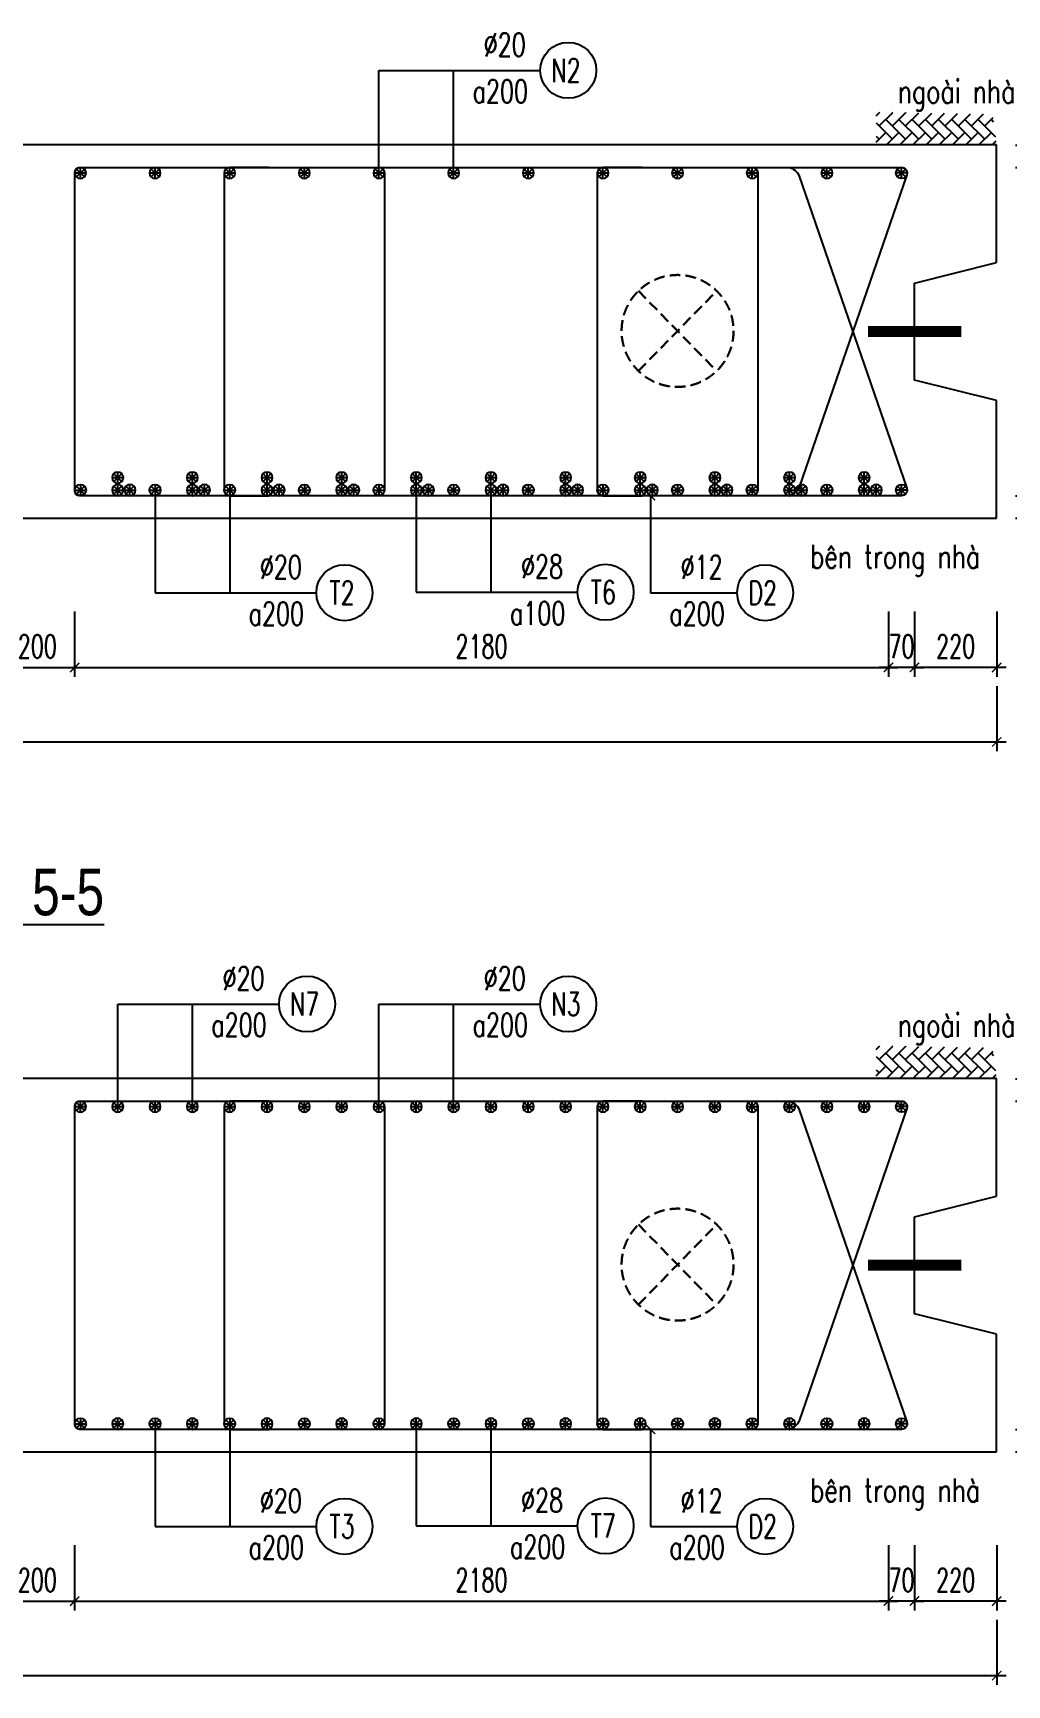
# Model space of a CAD drawing. Header units: millimetres. Extents: x -143483 to 1166745, y -1448440 to -1202244.
# Drawn here: x 91106 to 101544, y -1264091 to -1246380 of the extents above; entities that cross this region are included whole.
import ezdxf
from ezdxf.enums import TextEntityAlignment as Align

# ---------------------------------------------------------------- set-up
doc = ezdxf.new("R2010")
doc.units = ezdxf.units.MM
doc.header["$LTSCALE"] = 30
doc.header["$PDMODE"] = 3
doc.linetypes.add('DASHED', pattern=[19.05, 12.7, -6.35])
doc.layers.get('0').update_dxf_attribs({"lineweight": 9})
doc.layers.get('Defpoints').update_dxf_attribs({"lineweight": 9})
for name, color, linetype in [('ccu11-Cotthep', 9, 'Continuous'), ('ccu11-Dim', 8, 'Continuous'), ('ccu11-Hatch', 8, 'Continuous'), ('ccu11-Text', 31, 'Continuous'), ('ccu11-Thay', 7, 'Continuous'), ('ccu11-Thep', 4, 'Continuous'), ('ccu11-Thep doc', 4, 'Continuous'), ('ccu11-Thepdai', 6, 'Continuous')]:
    doc.layers.add(name, color=color, linetype=linetype)
doc.layers.add('ccu11-Khuat', color=9, linetype='DASHED', lineweight=30)
doc.layers.add('Vicom_thep doc', color=1, linetype='Continuous', lineweight=35)
doc.styles.add('ccu11-dim', font='vnsimli.shx', dxfattribs={"width": 0.65, "bigfont": 'bigfont.shx'})
doc.styles.add('ccu11-VnAvH-B', font='VHAVANB.TTF')
doc.styles.add('ccu11-vnsimli', font='vnsimli.shx', dxfattribs={"width": 0.8, "bigfont": 'vns.shx'})
doc.styles.add('ccu11-vnsimple', font='vnsimple.shx', dxfattribs={"bigfont": 'bigfont.shx'})
doc.styles.add('ccu11_simli', font='vnsimli.shx', dxfattribs={"width": 0.8})
doc.dimstyles.new('ccu11-100', dxfattribs={"dimscale": 100, "dimtxt": 2.5, "dimasz": 1, "dimexe": 1, "dimexo": 2, "dimgap": 1, "dimtad": 1, "dimdec": 0, "dimdsep": 46, "dimtxsty": 'ccu11-dim', "dimblk": 'ARCHTICK', "dimcen": -1, "dimdle": 1, "dimclrd": 256, "dimclre": 256, "dimclrt": 3, "dimadec": 0, "dimazin": 2, "dimtfac": 0.1, "dimtdec": 0, "dimtmove": 0, "dimatfit": 1, "dimldrblk": 'ARCHTICK', "dimfxl": 0, "dimtvp": 0.833333, "dimtolj": 1, "dimtzin": 12, "dimarcsym": 0})
doc.dimstyles.new('ccu11-100x4', dxfattribs={"dimscale": 100, "dimtxt": 2.5, "dimasz": 1, "dimexe": 1, "dimexo": 2, "dimgap": 1, "dimtad": 1, "dimdec": 0, "dimlfac": 0.25, "dimdsep": 46, "dimtxsty": 'ccu11-dim', "dimblk": 'ARCHTICK', "dimcen": -1, "dimdle": 1, "dimclrd": 256, "dimclre": 256, "dimclrt": 3, "dimadec": 0, "dimazin": 2, "dimtfac": 0.1, "dimtdec": 0, "dimtmove": 0, "dimatfit": 1, "dimldrblk": 'ARCHTICK', "dimfxl": 0, "dimtvp": 0.833333, "dimtolj": 1, "dimtzin": 12, "dimarcsym": 0})

# ---------------------------------------------------------------- blocks, each defined once
blk = doc.blocks.new('MCT')
at = {"ltscale": 0.005}
for p, q in [((-0.49, 0), (0.49, 0)), ((0.35, -0.35), (-0.35, 0.35)), ((-0.35, -0.35), (0.35, 0.35)), ((0, -0.49), (0, 0.49))]:
    blk.add_line(p, q, dxfattribs=at)
blk.add_circle((0, 0), 0.492, dxfattribs=at)
blk = doc.blocks.new('*U2177')
at = {"layer": 'ccu11-Thep doc', "xscale": -121.9200000001001, "yscale": 121.9200000001001, "zscale": 121.92, "rotation": 270}
blk.add_blockref('MCT', (0, 0), dxfattribs=at)
blk = doc.blocks.new('*U2178')
at = {"layer": 'ccu11-Thep doc', "color": 0, "linetype": 'ByBlock', "lineweight": -2, "transparency": 16777216}
for p in [(0, 0), (800, 0), (1600, 0), (2400, 0), (3200, 0), (4000, 0), (4800, 0), (5600, 0), (6400, 0), (7200, 0), (8000, 0)]:
    blk.add_blockref('*U2177', p, dxfattribs=at)
blk = doc.blocks.new('*U2179')
at = {"layer": 'ccu11-Thep doc', "xscale": -121.9200000001001, "yscale": 121.9200000001001, "zscale": 121.92, "rotation": 270}
blk.add_blockref('MCT', (0, 0), dxfattribs=at)
blk = doc.blocks.new('*U2180')
at = {"layer": 'ccu11-Thep doc', "color": 0, "linetype": 'ByBlock', "lineweight": -2, "transparency": 16777216}
for p in [(0, 0), (800, 0), (1600, 0), (2400, 0), (3200, 0), (4000, 0), (4800, 0), (5600, 0), (6400, 0), (7200, 0), (8000, 0)]:
    blk.add_blockref('*U2179', p, dxfattribs=at)
blk = doc.blocks.new('_ARCHTICK')
at = {"color": 0, "linetype": 'ByBlock', "const_width": 0.15}
blk.add_lwpolyline([(-0.5, -0.5), (0.5, 0.5)], dxfattribs=at)
blk = doc.blocks.new('*D2372')
at = {"layer": 'ccu11-Dim', "linetype": 'ByBlock', "lineweight": -2, "ltscale": 30, "transparency": 16777216}
for p, q in [((100554, -1252581), (100554, -1253281)), ((101434, -1252581), (101434, -1253281)), ((101534, -1253181), (100454, -1253181))]:
    blk.add_line(p, q, dxfattribs=at)
at = {"layer": 'Defpoints', "color": 0, "linetype": 'ByBlock', "ltscale": 30, "transparency": 16777216}
for p in [(100554, -1252381), (101434, -1252381), (100554, -1253181)]:
    blk.add_point(p, dxfattribs=at)
at = {"layer": 'ccu11-Dim', "linetype": 'ByBlock', "lineweight": -2, "ltscale": 30, "transparency": 16777216, "xscale": 100, "yscale": 100, "zscale": 100, "rotation": 180}
blk.add_blockref('_ARCHTICK', (100554, -1253181), dxfattribs=at)
at = {"layer": 'ccu11-Dim', "linetype": 'ByBlock', "lineweight": -2, "ltscale": 30, "transparency": 16777216, "xscale": 100, "yscale": 100, "zscale": 100}
blk.add_blockref('_ARCHTICK', (101434, -1253181), dxfattribs=at)
at = {"layer": 'ccu11-Dim', "color": 3, "linetype": 'ByBlock', "ltscale": 30, "transparency": 16777216, "insert": (100994, -1252956), "char_height": 250, "attachment_point": 5, "style": 'ccu11-dim'}
blk.add_mtext('\\A1;220', dxfattribs=at)
blk = doc.blocks.new('*D2373')
at = {"layer": 'ccu11-Dim', "linetype": 'ByBlock', "lineweight": -2, "ltscale": 30, "transparency": 16777216}
for p, q in [((79034, -1253381), (79034, -1254081)), ((101434, -1253381), (101434, -1254081)), ((78934, -1253981), (101534, -1253981))]:
    blk.add_line(p, q, dxfattribs=at)
at = {"layer": 'Defpoints', "color": 0, "linetype": 'ByBlock', "ltscale": 30, "transparency": 16777216}
for p in [(79034, -1253181), (101434, -1253181), (101434, -1253981)]:
    blk.add_point(p, dxfattribs=at)
at = {"layer": 'ccu11-Dim', "linetype": 'ByBlock', "lineweight": -2, "ltscale": 30, "transparency": 16777216, "xscale": 100, "yscale": 100, "zscale": 100, "rotation": 180}
blk.add_blockref('_ARCHTICK', (79034, -1253981), dxfattribs=at)
at = {"layer": 'ccu11-Dim', "linetype": 'ByBlock', "lineweight": -2, "ltscale": 30, "transparency": 16777216, "xscale": 100, "yscale": 100, "zscale": 100}
blk.add_blockref('_ARCHTICK', (101434, -1253981), dxfattribs=at)
at = {"layer": 'ccu11-Dim', "color": 3, "linetype": 'ByBlock', "ltscale": 30, "transparency": 16777216, "insert": (90234, -1253756), "char_height": 250, "attachment_point": 5, "style": 'ccu11-dim'}
blk.add_mtext('\\A1;5600', dxfattribs=at)
blk = doc.blocks.new('*D2374')
at = {"layer": 'ccu11-Dim', "linetype": 'ByBlock', "lineweight": -2, "ltscale": 30, "transparency": 16777216}
for p, q in [((100274, -1252581), (100274, -1253281)), ((100554, -1252581), (100554, -1253281)), ((100274, -1253181), (100174, -1253181)), ((100554, -1253181), (100274, -1253181)), ((100554, -1253181), (100654, -1253181))]:
    blk.add_line(p, q, dxfattribs=at)
at = {"layer": 'Defpoints', "color": 0, "linetype": 'ByBlock', "ltscale": 30, "transparency": 16777216}
for p in [(100274, -1252381), (100554, -1252381), (100274, -1253181)]:
    blk.add_point(p, dxfattribs=at)
at = {"layer": 'ccu11-Dim', "linetype": 'ByBlock', "lineweight": -2, "ltscale": 30, "transparency": 16777216, "xscale": 100, "yscale": 100, "zscale": 100}
blk.add_blockref('_ARCHTICK', (100274, -1253181), dxfattribs=at)
at = {"layer": 'ccu11-Dim', "linetype": 'ByBlock', "lineweight": -2, "ltscale": 30, "transparency": 16777216, "xscale": 100, "yscale": 100, "zscale": 100, "rotation": 180}
blk.add_blockref('_ARCHTICK', (100554, -1253181), dxfattribs=at)
at = {"layer": 'ccu11-Dim', "color": 3, "linetype": 'ByBlock', "ltscale": 30, "transparency": 16777216, "insert": (100414, -1252956), "char_height": 250, "attachment_point": 5, "style": 'ccu11-dim'}
blk.add_mtext('\\A1;70', dxfattribs=at)
blk = doc.blocks.new('*D2375')
at = {"layer": 'ccu11-Dim', "linetype": 'ByBlock', "lineweight": -2, "ltscale": 30, "transparency": 16777216}
for p, q in [((90752, -1252581), (90752, -1253281)), ((91552, -1252581), (91552, -1253281)), ((90652, -1253181), (91652, -1253181))]:
    blk.add_line(p, q, dxfattribs=at)
at = {"layer": 'Defpoints', "color": 0, "linetype": 'ByBlock', "ltscale": 30, "transparency": 16777216}
for p in [(90752, -1252381), (91552, -1252381), (91552, -1253181)]:
    blk.add_point(p, dxfattribs=at)
at = {"layer": 'ccu11-Dim', "linetype": 'ByBlock', "lineweight": -2, "ltscale": 30, "transparency": 16777216, "xscale": 100, "yscale": 100, "zscale": 100, "rotation": 180}
blk.add_blockref('_ARCHTICK', (90752, -1253181), dxfattribs=at)
at = {"layer": 'ccu11-Dim', "linetype": 'ByBlock', "lineweight": -2, "ltscale": 30, "transparency": 16777216, "xscale": 100, "yscale": 100, "zscale": 100}
blk.add_blockref('_ARCHTICK', (91552, -1253181), dxfattribs=at)
at = {"layer": 'ccu11-Dim', "color": 3, "linetype": 'ByBlock', "ltscale": 30, "transparency": 16777216, "insert": (91152, -1252956), "char_height": 250, "attachment_point": 5, "style": 'ccu11-dim'}
blk.add_mtext('\\A1;200', dxfattribs=at)
blk = doc.blocks.new('*D2376')
at = {"layer": 'ccu11-Dim', "linetype": 'ByBlock', "lineweight": -2, "ltscale": 30, "transparency": 16777216}
for p, q in [((91552, -1252581), (91552, -1253281)), ((100274, -1252581), (100274, -1253281)), ((91452, -1253181), (100374, -1253181))]:
    blk.add_line(p, q, dxfattribs=at)
at = {"layer": 'Defpoints', "color": 0, "linetype": 'ByBlock', "ltscale": 30, "transparency": 16777216}
for p in [(91552, -1252381), (100274, -1252381), (100274, -1253181)]:
    blk.add_point(p, dxfattribs=at)
at = {"layer": 'ccu11-Dim', "linetype": 'ByBlock', "lineweight": -2, "ltscale": 30, "transparency": 16777216, "xscale": 100, "yscale": 100, "zscale": 100, "rotation": 180}
blk.add_blockref('_ARCHTICK', (91552, -1253181), dxfattribs=at)
at = {"layer": 'ccu11-Dim', "linetype": 'ByBlock', "lineweight": -2, "ltscale": 30, "transparency": 16777216, "xscale": 100, "yscale": 100, "zscale": 100}
blk.add_blockref('_ARCHTICK', (100274, -1253181), dxfattribs=at)
at = {"layer": 'ccu11-Dim', "color": 3, "linetype": 'ByBlock', "ltscale": 30, "transparency": 16777216, "insert": (95913, -1252956), "char_height": 250, "attachment_point": 5, "style": 'ccu11-dim'}
blk.add_mtext('\\A1;2180', dxfattribs=at)
blk = doc.blocks.new('SHD')
at = {"layer": 'ccu11-Cotthep'}
blk.add_circle((300, 0), 300, dxfattribs=at)
at = {"layer": 'ccu11-Cotthep', "color": 31, "style": 'ccu11_simli', "width": 0.8}
blk.add_attdef('DK', text='', height=250, dxfattribs=at).set_placement((-101, 65), align=Align.BOTTOM_RIGHT)
blk.add_attdef('KH', text='', height=250, dxfattribs=at).set_placement((300, 0), align=Align.MIDDLE)
blk.add_attdef('KC', text='', height=250, dxfattribs=at).set_placement((-101, -142), align=Align.TOP_RIGHT)
blk = doc.blocks.new('*D2377')
at = {"layer": 'ccu11-Dim', "linetype": 'ByBlock', "lineweight": -2, "ltscale": 30, "transparency": 16777216}
for p, q in [((102662, -1247581), (102662, -1246841)), ((101634, -1247581), (102762, -1247581)), ((102662, -1247821), (102662, -1247581)), ((101634, -1247821), (102762, -1247821)), ((102662, -1247821), (102662, -1247921))]:
    blk.add_line(p, q, dxfattribs=at)
at = {"layer": 'Defpoints', "color": 0, "linetype": 'ByBlock', "ltscale": 30, "transparency": 16777216}
for p in [(101434, -1247581), (101434, -1247821), (102662, -1247821)]:
    blk.add_point(p, dxfattribs=at)
at = {"layer": 'ccu11-Dim', "linetype": 'ByBlock', "lineweight": -2, "ltscale": 30, "transparency": 16777216, "xscale": 100, "yscale": 100, "zscale": 100}
for p, rotation in [((102662, -1247581), 270), ((102662, -1247821), 90)]:
    blk.add_blockref('_ARCHTICK', p, dxfattribs=dict(at, rotation=rotation))
at = {"layer": 'ccu11-Dim', "color": 3, "linetype": 'ByBlock', "ltscale": 30, "transparency": 16777216, "insert": (102437, -1247073), "char_height": 250, "attachment_point": 5, "rotation": 90, "style": 'ccu11-dim'}
blk.add_mtext('\\A1;60', dxfattribs=at)
blk = doc.blocks.new('*D2378')
at = {"layer": 'ccu11-Dim', "linetype": 'ByBlock', "lineweight": -2, "ltscale": 30, "transparency": 16777216}
for p, q in [((101634, -1247821), (102762, -1247821)), ((102662, -1247721), (102662, -1251441)), ((101634, -1251341), (102762, -1251341))]:
    blk.add_line(p, q, dxfattribs=at)
at = {"layer": 'Defpoints', "color": 0, "linetype": 'ByBlock', "ltscale": 30, "transparency": 16777216}
for p in [(101434, -1247821), (101434, -1251341), (102662, -1251341)]:
    blk.add_point(p, dxfattribs=at)
at = {"layer": 'ccu11-Dim', "linetype": 'ByBlock', "lineweight": -2, "ltscale": 30, "transparency": 16777216, "xscale": 100, "yscale": 100, "zscale": 100}
for p, rotation in [((102662, -1247821), 90), ((102662, -1251341), 270)]:
    blk.add_blockref('_ARCHTICK', p, dxfattribs=dict(at, rotation=rotation))
at = {"layer": 'ccu11-Dim', "color": 3, "linetype": 'ByBlock', "ltscale": 30, "transparency": 16777216, "insert": (102437, -1249581), "char_height": 250, "attachment_point": 5, "rotation": 90, "style": 'ccu11-dim'}
blk.add_mtext('\\A1;880', dxfattribs=at)
blk = doc.blocks.new('*D2379')
at = {"layer": 'ccu11-Dim', "linetype": 'ByBlock', "lineweight": -2, "ltscale": 30, "transparency": 16777216}
for p, q in [((102662, -1251341), (102662, -1251241)), ((101634, -1251341), (102762, -1251341)), ((102662, -1251341), (102662, -1251581)), ((101634, -1251581), (102762, -1251581)), ((102662, -1251581), (102662, -1252320))]:
    blk.add_line(p, q, dxfattribs=at)
at = {"layer": 'Defpoints', "color": 0, "linetype": 'ByBlock', "ltscale": 30, "transparency": 16777216}
for p in [(101434, -1251341), (102662, -1251341), (101434, -1251581)]:
    blk.add_point(p, dxfattribs=at)
at = {"layer": 'ccu11-Dim', "linetype": 'ByBlock', "lineweight": -2, "ltscale": 30, "transparency": 16777216, "xscale": 100, "yscale": 100, "zscale": 100}
for p, rotation in [((102662, -1251341), 270), ((102662, -1251581), 90)]:
    blk.add_blockref('_ARCHTICK', p, dxfattribs=dict(at, rotation=rotation))
at = {"layer": 'ccu11-Dim', "color": 3, "linetype": 'ByBlock', "ltscale": 30, "transparency": 16777216, "insert": (102437, -1252089), "char_height": 250, "attachment_point": 5, "rotation": 90, "style": 'ccu11-dim'}
blk.add_mtext('\\A1;60', dxfattribs=at)
blk = doc.blocks.new('ccu11_block_thep')
at = {"layer": 'ccu11-Thep', "color": 3}
for p, q in [((-0.4, 0), (0.4, 0)), ((-0.28, 0.28), (0.28, -0.28)), ((0.28, 0.28), (-0.28, -0.28)), ((0, 0.4), (0, -0.4))]:
    blk.add_line(p, q, dxfattribs=at)
at = {"layer": 'ccu11-Thep', "color": 1, "const_width": 0.0667}
blk.add_lwpolyline([(-0.4, 0, 1), (0.4, 0, 1), (-0.4, 0, 1)], format="xyb", dxfattribs=at)
at = {"layer": 'ccu11-Thep', "color": 1}
blk.add_circle((0, 0), 0.4, dxfattribs=at)
blk = doc.blocks.new('*U2183')
at = {"layer": 'Vicom_thep doc', "xscale": -150, "yscale": 150, "zscale": 150, "rotation": 180}
blk.add_blockref('ccu11_block_thep', (0, 0), dxfattribs=at)
blk = doc.blocks.new('*U2184')
at = {"layer": 'ccu11-Thep doc', "color": 0, "linetype": 'ByBlock', "lineweight": -2, "transparency": 16777216}
for p in [(0, 0), (800, 0), (1600, 0), (2400, 0), (3200, 0), (4000, 0), (4800, 0), (5600, 0), (6400, 0), (7200, 0), (8000, 0)]:
    blk.add_blockref('*U2183', p, dxfattribs=at)
blk = doc.blocks.new('*U2163')
at = {"layer": 'Vicom_thep doc', "xscale": -150, "yscale": 150, "zscale": 150, "rotation": 180}
blk.add_blockref('ccu11_block_thep', (0, 0), dxfattribs=at)
blk = doc.blocks.new('*U2164')
at = {"layer": 'ccu11-Thep doc', "color": 0, "linetype": 'ByBlock', "lineweight": -2, "transparency": 16777216}
for p in [(0, 0), (800, 0), (1600, 0), (2400, 0), (3200, 0), (4000, 0), (4800, 0), (5600, 0), (6400, 0), (7200, 0), (8000, 0)]:
    blk.add_blockref('*U2163', p, dxfattribs=at)
blk = doc.blocks.new('*U2165')
at = {"layer": 'ccu11-Thep doc', "xscale": -121.9200000001001, "yscale": 121.9200000001001, "zscale": 121.92, "rotation": 270}
blk.add_blockref('MCT', (0, 0), dxfattribs=at)
blk = doc.blocks.new('*U2166')
at = {"layer": 'ccu11-Thep doc', "color": 0, "linetype": 'ByBlock', "lineweight": -2, "transparency": 16777216}
for p in [(0, 0), (800, 0), (1600, 0), (2400, 0), (3200, 0), (4000, 0), (4800, 0), (5600, 0), (6400, 0), (7200, 0), (8000, 0)]:
    blk.add_blockref('*U2165', p, dxfattribs=at)
blk = doc.blocks.new('*U2167')
at = {"layer": 'ccu11-Thep doc', "xscale": -121.9200000001001, "yscale": 121.9200000001001, "zscale": 121.92, "rotation": 270}
blk.add_blockref('MCT', (0, 0), dxfattribs=at)
blk = doc.blocks.new('*U2168')
at = {"layer": 'ccu11-Thep doc', "color": 0, "linetype": 'ByBlock', "lineweight": -2, "transparency": 16777216}
for p in [(0, 0), (800, 0), (1600, 0), (2400, 0), (3200, 0), (4000, 0), (4800, 0), (5600, 0), (6400, 0), (7200, 0), (8000, 0)]:
    blk.add_blockref('*U2167', p, dxfattribs=at)
blk = doc.blocks.new('*D2350')
at = {"layer": 'ccu11-Dim', "linetype": 'ByBlock', "lineweight": -2, "ltscale": 30, "transparency": 16777216}
for p, q in [((100554, -1262591), (100554, -1263291)), ((101434, -1262591), (101434, -1263291)), ((101534, -1263191), (100454, -1263191))]:
    blk.add_line(p, q, dxfattribs=at)
at = {"layer": 'Defpoints', "color": 0, "linetype": 'ByBlock', "ltscale": 30, "transparency": 16777216}
for p in [(100554, -1262391), (101434, -1262391), (100554, -1263191)]:
    blk.add_point(p, dxfattribs=at)
at = {"layer": 'ccu11-Dim', "linetype": 'ByBlock', "lineweight": -2, "ltscale": 30, "transparency": 16777216, "xscale": 100, "yscale": 100, "zscale": 100, "rotation": 180}
blk.add_blockref('_ARCHTICK', (100554, -1263191), dxfattribs=at)
at = {"layer": 'ccu11-Dim', "linetype": 'ByBlock', "lineweight": -2, "ltscale": 30, "transparency": 16777216, "xscale": 100, "yscale": 100, "zscale": 100}
blk.add_blockref('_ARCHTICK', (101434, -1263191), dxfattribs=at)
at = {"layer": 'ccu11-Dim', "color": 3, "linetype": 'ByBlock', "ltscale": 30, "transparency": 16777216, "insert": (100994, -1262966), "char_height": 250, "attachment_point": 5, "style": 'ccu11-dim'}
blk.add_mtext('\\A1;220', dxfattribs=at)
blk = doc.blocks.new('*D2351')
at = {"layer": 'ccu11-Dim', "linetype": 'ByBlock', "lineweight": -2, "ltscale": 30, "transparency": 16777216}
for p, q in [((79034, -1263391), (79034, -1264091)), ((101434, -1263391), (101434, -1264091)), ((78934, -1263991), (101534, -1263991))]:
    blk.add_line(p, q, dxfattribs=at)
at = {"layer": 'Defpoints', "color": 0, "linetype": 'ByBlock', "ltscale": 30, "transparency": 16777216}
for p in [(79034, -1263191), (101434, -1263191), (101434, -1263991)]:
    blk.add_point(p, dxfattribs=at)
at = {"layer": 'ccu11-Dim', "linetype": 'ByBlock', "lineweight": -2, "ltscale": 30, "transparency": 16777216, "xscale": 100, "yscale": 100, "zscale": 100, "rotation": 180}
blk.add_blockref('_ARCHTICK', (79034, -1263991), dxfattribs=at)
at = {"layer": 'ccu11-Dim', "linetype": 'ByBlock', "lineweight": -2, "ltscale": 30, "transparency": 16777216, "xscale": 100, "yscale": 100, "zscale": 100}
blk.add_blockref('_ARCHTICK', (101434, -1263991), dxfattribs=at)
at = {"layer": 'ccu11-Dim', "color": 3, "linetype": 'ByBlock', "ltscale": 30, "transparency": 16777216, "insert": (90234, -1263766), "char_height": 250, "attachment_point": 5, "style": 'ccu11-dim'}
blk.add_mtext('\\A1;5600', dxfattribs=at)
blk = doc.blocks.new('*D2352')
at = {"layer": 'ccu11-Dim', "linetype": 'ByBlock', "lineweight": -2, "ltscale": 30, "transparency": 16777216}
for p, q in [((100274, -1262591), (100274, -1263291)), ((100554, -1262591), (100554, -1263291)), ((100274, -1263191), (100174, -1263191)), ((100554, -1263191), (100274, -1263191)), ((100554, -1263191), (100654, -1263191))]:
    blk.add_line(p, q, dxfattribs=at)
at = {"layer": 'Defpoints', "color": 0, "linetype": 'ByBlock', "ltscale": 30, "transparency": 16777216}
for p in [(100274, -1262391), (100554, -1262391), (100274, -1263191)]:
    blk.add_point(p, dxfattribs=at)
at = {"layer": 'ccu11-Dim', "linetype": 'ByBlock', "lineweight": -2, "ltscale": 30, "transparency": 16777216, "xscale": 100, "yscale": 100, "zscale": 100}
blk.add_blockref('_ARCHTICK', (100274, -1263191), dxfattribs=at)
at = {"layer": 'ccu11-Dim', "linetype": 'ByBlock', "lineweight": -2, "ltscale": 30, "transparency": 16777216, "xscale": 100, "yscale": 100, "zscale": 100, "rotation": 180}
blk.add_blockref('_ARCHTICK', (100554, -1263191), dxfattribs=at)
at = {"layer": 'ccu11-Dim', "color": 3, "linetype": 'ByBlock', "ltscale": 30, "transparency": 16777216, "insert": (100414, -1262966), "char_height": 250, "attachment_point": 5, "style": 'ccu11-dim'}
blk.add_mtext('\\A1;70', dxfattribs=at)
blk = doc.blocks.new('*D2353')
at = {"layer": 'ccu11-Dim', "linetype": 'ByBlock', "lineweight": -2, "ltscale": 30, "transparency": 16777216}
for p, q in [((90752, -1262591), (90752, -1263291)), ((91552, -1262591), (91552, -1263291)), ((90652, -1263191), (91652, -1263191))]:
    blk.add_line(p, q, dxfattribs=at)
at = {"layer": 'Defpoints', "color": 0, "linetype": 'ByBlock', "ltscale": 30, "transparency": 16777216}
for p in [(90752, -1262391), (91552, -1262391), (91552, -1263191)]:
    blk.add_point(p, dxfattribs=at)
at = {"layer": 'ccu11-Dim', "linetype": 'ByBlock', "lineweight": -2, "ltscale": 30, "transparency": 16777216, "xscale": 100, "yscale": 100, "zscale": 100, "rotation": 180}
blk.add_blockref('_ARCHTICK', (90752, -1263191), dxfattribs=at)
at = {"layer": 'ccu11-Dim', "linetype": 'ByBlock', "lineweight": -2, "ltscale": 30, "transparency": 16777216, "xscale": 100, "yscale": 100, "zscale": 100}
blk.add_blockref('_ARCHTICK', (91552, -1263191), dxfattribs=at)
at = {"layer": 'ccu11-Dim', "color": 3, "linetype": 'ByBlock', "ltscale": 30, "transparency": 16777216, "insert": (91152, -1262966), "char_height": 250, "attachment_point": 5, "style": 'ccu11-dim'}
blk.add_mtext('\\A1;200', dxfattribs=at)
blk = doc.blocks.new('*D2354')
at = {"layer": 'ccu11-Dim', "linetype": 'ByBlock', "lineweight": -2, "ltscale": 30, "transparency": 16777216}
for p, q in [((91552, -1262591), (91552, -1263291)), ((100274, -1262591), (100274, -1263291)), ((91452, -1263191), (100374, -1263191))]:
    blk.add_line(p, q, dxfattribs=at)
at = {"layer": 'Defpoints', "color": 0, "linetype": 'ByBlock', "ltscale": 30, "transparency": 16777216}
for p in [(91552, -1262391), (100274, -1262391), (100274, -1263191)]:
    blk.add_point(p, dxfattribs=at)
at = {"layer": 'ccu11-Dim', "linetype": 'ByBlock', "lineweight": -2, "ltscale": 30, "transparency": 16777216, "xscale": 100, "yscale": 100, "zscale": 100, "rotation": 180}
blk.add_blockref('_ARCHTICK', (91552, -1263191), dxfattribs=at)
at = {"layer": 'ccu11-Dim', "linetype": 'ByBlock', "lineweight": -2, "ltscale": 30, "transparency": 16777216, "xscale": 100, "yscale": 100, "zscale": 100}
blk.add_blockref('_ARCHTICK', (100274, -1263191), dxfattribs=at)
at = {"layer": 'ccu11-Dim', "color": 3, "linetype": 'ByBlock', "ltscale": 30, "transparency": 16777216, "insert": (95913, -1262966), "char_height": 250, "attachment_point": 5, "style": 'ccu11-dim'}
blk.add_mtext('\\A1;2180', dxfattribs=at)
blk = doc.blocks.new('*D2355')
at = {"layer": 'ccu11-Dim', "linetype": 'ByBlock', "lineweight": -2, "ltscale": 30, "transparency": 16777216}
for p, q in [((102662, -1257591), (102662, -1256851)), ((101634, -1257591), (102762, -1257591)), ((102662, -1257831), (102662, -1257591)), ((101634, -1257831), (102762, -1257831)), ((102662, -1257831), (102662, -1257931))]:
    blk.add_line(p, q, dxfattribs=at)
at = {"layer": 'Defpoints', "color": 0, "linetype": 'ByBlock', "ltscale": 30, "transparency": 16777216}
for p in [(101434, -1257591), (101434, -1257831), (102662, -1257831)]:
    blk.add_point(p, dxfattribs=at)
at = {"layer": 'ccu11-Dim', "linetype": 'ByBlock', "lineweight": -2, "ltscale": 30, "transparency": 16777216, "xscale": 100, "yscale": 100, "zscale": 100}
for p, rotation in [((102662, -1257591), 270), ((102662, -1257831), 90)]:
    blk.add_blockref('_ARCHTICK', p, dxfattribs=dict(at, rotation=rotation))
at = {"layer": 'ccu11-Dim', "color": 3, "linetype": 'ByBlock', "ltscale": 30, "transparency": 16777216, "insert": (102437, -1257083), "char_height": 250, "attachment_point": 5, "rotation": 90, "style": 'ccu11-dim'}
blk.add_mtext('\\A1;60', dxfattribs=at)
blk = doc.blocks.new('*D2356')
at = {"layer": 'ccu11-Dim', "linetype": 'ByBlock', "lineweight": -2, "ltscale": 30, "transparency": 16777216}
for p, q in [((102662, -1257731), (102662, -1261451)), ((101634, -1257831), (102762, -1257831)), ((101634, -1261351), (102762, -1261351))]:
    blk.add_line(p, q, dxfattribs=at)
at = {"layer": 'Defpoints', "color": 0, "linetype": 'ByBlock', "ltscale": 30, "transparency": 16777216}
for p in [(101434, -1257831), (101434, -1261351), (102662, -1261351)]:
    blk.add_point(p, dxfattribs=at)
at = {"layer": 'ccu11-Dim', "linetype": 'ByBlock', "lineweight": -2, "ltscale": 30, "transparency": 16777216, "xscale": 100, "yscale": 100, "zscale": 100}
for p, rotation in [((102662, -1257831), 90), ((102662, -1261351), 270)]:
    blk.add_blockref('_ARCHTICK', p, dxfattribs=dict(at, rotation=rotation))
at = {"layer": 'ccu11-Dim', "color": 3, "linetype": 'ByBlock', "ltscale": 30, "transparency": 16777216, "insert": (102437, -1259591), "char_height": 250, "attachment_point": 5, "rotation": 90, "style": 'ccu11-dim'}
blk.add_mtext('\\A1;880', dxfattribs=at)
blk = doc.blocks.new('*D2357')
at = {"layer": 'ccu11-Dim', "linetype": 'ByBlock', "lineweight": -2, "ltscale": 30, "transparency": 16777216}
for p, q in [((101634, -1261351), (102762, -1261351)), ((102662, -1261351), (102662, -1261251)), ((102662, -1261351), (102662, -1261591)), ((101634, -1261591), (102762, -1261591)), ((102662, -1261591), (102662, -1262330))]:
    blk.add_line(p, q, dxfattribs=at)
at = {"layer": 'Defpoints', "color": 0, "linetype": 'ByBlock', "ltscale": 30, "transparency": 16777216}
for p in [(101434, -1261351), (102662, -1261351), (101434, -1261591)]:
    blk.add_point(p, dxfattribs=at)
at = {"layer": 'ccu11-Dim', "linetype": 'ByBlock', "lineweight": -2, "ltscale": 30, "transparency": 16777216, "xscale": 100, "yscale": 100, "zscale": 100}
for p, rotation in [((102662, -1261351), 270), ((102662, -1261591), 90)]:
    blk.add_blockref('_ARCHTICK', p, dxfattribs=dict(at, rotation=rotation))
at = {"layer": 'ccu11-Dim', "color": 3, "linetype": 'ByBlock', "ltscale": 30, "transparency": 16777216, "insert": (102437, -1262098), "char_height": 250, "attachment_point": 5, "rotation": 90, "style": 'ccu11-dim'}
blk.add_mtext('\\A1;60', dxfattribs=at)
blk = doc.blocks.new('*U2171')
at = {"layer": 'Vicom_thep doc', "xscale": -150, "yscale": 150, "zscale": 150, "rotation": 180}
blk.add_blockref('ccu11_block_thep', (0, 0), dxfattribs=at)
blk = doc.blocks.new('*U2172')
at = {"layer": 'ccu11-Thep doc', "color": 0, "linetype": 'ByBlock', "lineweight": -2, "transparency": 16777216}
for p in [(0, 0), (800, 0), (1600, 0), (2400, 0), (3200, 0), (4000, 0), (4800, 0), (5600, 0), (6400, 0), (7200, 0), (8000, 0)]:
    blk.add_blockref('*U2171', p, dxfattribs=at)
blk = doc.blocks.new('*U2187')
at = {"layer": 'Vicom_thep doc', "xscale": -150, "yscale": 150, "zscale": 150, "rotation": 180}
blk.add_blockref('ccu11_block_thep', (0, 0), dxfattribs=at)
blk = doc.blocks.new('*U2188')
at = {"layer": 'ccu11-Thep doc', "color": 0, "linetype": 'ByBlock', "lineweight": -2, "transparency": 16777216}
for p in [(0, 0), (800, 0), (1600, 0), (2400, 0), (3200, 0), (4000, 0), (4800, 0), (5600, 0), (6400, 0), (7200, 0), (8000, 0)]:
    blk.add_blockref('*U2187', p, dxfattribs=at)
blk = doc.blocks.new('*U2207')
at = {"layer": 'Vicom_thep doc', "xscale": -150, "yscale": 150, "zscale": 150, "rotation": 180}
blk.add_blockref('ccu11_block_thep', (0, 0), dxfattribs=at)
blk = doc.blocks.new('*U2208')
at = {"layer": 'ccu11-Thep doc', "color": 0, "linetype": 'ByBlock', "lineweight": -2, "transparency": 16777216}
for p in [(0, 0), (800, 0), (1600, 0), (2400, 0), (3200, 0), (4000, 0), (4800, 0), (5600, 0), (6400, 0), (7200, 0), (8000, 0)]:
    blk.add_blockref('*U2207', p, dxfattribs=at)

msp = doc.modelspace()

# ---------------------------------------------------------------- hatches: boundary and pattern name
at = {"layer": 'ccu11-Hatch', "ltscale": 10}
h = msp.add_hatch(dxfattribs=at)
h.set_pattern_fill('AR-HBONE', color=256, scale=25, angle=270, style=0)
h.set_pattern_definition([(45, (-3161709.07, 528875.63), (141.4213562, 4e-14), [300, -100]), (315, (-3161638.36, 528946.34), (141.4213562, 4e-14), [300, -100])])
h.paths.add_polyline_path([(100141.43, -1247227.84), (100141.43, -1247580.56), (101433.78, -1247580.56), (101390.93, -1247249.26)])
h = msp.add_hatch(dxfattribs=at)
h.set_pattern_fill('AR-HBONE', color=256, scale=25, angle=270, style=0)
h.set_pattern_definition([(45, (-3161709.07, 518865.7), (141.4213562, 4e-14), [300, -100]), (315, (-3161638.36, 518936.41), (141.4213562, 4e-14), [300, -100])])
h.paths.add_polyline_path([(100141.43, -1257237.77), (100141.43, -1257590.5), (101433.78, -1257590.5), (101390.93, -1257259.2)])

# ---------------------------------------------------------------- linework, layer by layer
at = {"layer": 'ccu11-Khuat', "ltscale": 0.3}
for p, q in [((97594.67, -1249144.85), (98432.9, -1250003.55)), ((97594.67, -1250003.55), (98432.9, -1249144.85)), ((97594.67, -1259154.79), (98432.9, -1260013.49)), ((97594.67, -1260013.49), (98432.9, -1259154.79))]:
    msp.add_line(p, q, dxfattribs=at)
for centre in [(98013.78, -1249574.2), (98013.78, -1259584.14)]:
    msp.add_circle(centre, 600, dxfattribs=at)
at = {"layer": 'ccu11-Thay'}
for p, q in [((101433.78, -1247580.56), (79033.78, -1247580.56)), ((101433.78, -1248840.56), (101433.78, -1247580.56)), ((100554.02, -1249060.56), (101433.78, -1248840.56)), ((100554.02, -1250100.56), (100554.02, -1249060.56)), ((101433.78, -1250320.56), (100554.02, -1250100.56)), ((101433.78, -1251580.56), (101433.78, -1250320.56)), ((79033.78, -1251580.56), (101433.78, -1251580.56)), ((101433.78, -1257590.5), (79033.78, -1257590.5)), ((101433.78, -1258850.5), (101433.78, -1257590.5)), ((100554.02, -1259070.5), (101433.78, -1258850.5)), ((100554.02, -1260110.5), (100554.02, -1259070.5)), ((101433.78, -1260330.5), (100554.02, -1260110.5)), ((101433.78, -1261590.5), (101433.78, -1260330.5)), ((79033.78, -1261590.5), (101433.78, -1261590.5))]:
    msp.add_line(p, q, dxfattribs=at)
at = {"layer": 'ccu11-Thep', "const_width": 120}
for points in [[(100053.78, -1249580.56), (101053.78, -1249580.56)], [(100053.78, -1259590.5), (101053.78, -1259590.5)]]:
    msp.add_lwpolyline(points, dxfattribs=at)
at = {"layer": 'ccu11-Thepdai'}
for points in [[(98485.58, -1247820.56), (99206.05, -1247820.56, -0.23620228), (99317.82, -1247913.31), (100471.69, -1251260.06, -0.5204497), (100415.3, -1251340.56), (91603.78, -1251340.56, -0.41421356), (91553.78, -1251290.56), (91553.78, -1247870.56, -0.41421356), (91603.78, -1247820.56), (100415.3, -1247820.56, -0.5204497), (100471.69, -1247901.06), (99317.82, -1251247.81, -0.23620228), (99206.05, -1251340.56), (98485.58, -1251340.56)], [(93633.78, -1247820.56), (93213.78, -1247820.56, 0.41421356), (93153.78, -1247880.56), (93153.78, -1251280.56, 0.41421356), (93213.78, -1251340.56), (93633.78, -1251340.56)], [(94393.78, -1247820.56), (94813.78, -1247820.56, -0.41421356), (94873.78, -1247880.56), (94873.78, -1251280.56, -0.41421356), (94813.78, -1251340.56), (94393.78, -1251340.56)], [(97633.78, -1247820.56), (97213.78, -1247820.56, 0.41421356), (97153.78, -1247880.56), (97153.78, -1251280.56, 0.41421356), (97213.78, -1251340.56), (97633.78, -1251340.56)], [(98393.78, -1247820.56), (98813.78, -1247820.56, -0.41421356), (98873.78, -1247880.56), (98873.78, -1251280.56, -0.41421356), (98813.78, -1251340.56), (98393.78, -1251340.56)], [(98485.58, -1257830.5), (99206.05, -1257830.5, -0.23620228), (99317.82, -1257923.25), (100471.69, -1261270, -0.5204497), (100415.3, -1261350.5), (91603.78, -1261350.5, -0.41421356), (91553.78, -1261300.5), (91553.78, -1257880.5, -0.41421356), (91603.78, -1257830.5), (100415.3, -1257830.5, -0.5204497), (100471.69, -1257911), (99317.82, -1261257.75, -0.23620228), (99206.05, -1261350.5), (98485.58, -1261350.5)], [(93633.78, -1257830.5), (93213.78, -1257830.5, 0.41421356), (93153.78, -1257890.5), (93153.78, -1261290.5, 0.41421356), (93213.78, -1261350.5), (93633.78, -1261350.5)], [(94393.78, -1257830.5), (94813.78, -1257830.5, -0.41421356), (94873.78, -1257890.5), (94873.78, -1261290.5, -0.41421356), (94813.78, -1261350.5), (94393.78, -1261350.5)], [(97633.78, -1257830.5), (97213.78, -1257830.5, 0.41421356), (97153.78, -1257890.5), (97153.78, -1261290.5, 0.41421356), (97213.78, -1261350.5), (97633.78, -1261350.5)], [(98393.78, -1257830.5), (98813.78, -1257830.5, -0.41421356), (98873.78, -1257890.5), (98873.78, -1261290.5, -0.41421356), (98813.78, -1261350.5), (98393.78, -1261350.5)]]:
    msp.add_lwpolyline(points, format="xyb", dxfattribs=at)

# ---------------------------------------------------------------- block references
at = {"layer": 'ccu11-Cotthep'}
ref = msp.add_blockref('SHD', (96542.78, -1246780.2), dxfattribs=at)
ref.add_attrib('KH', 'N2', dxfattribs={"color": 31, "height": 250, "style": 'ccu11-vnsimple', "width": 0.7}).set_placement((96817.78, -1246780.2), align=Align.MIDDLE_CENTER)
ref.add_attrib('KC', 'a200', dxfattribs={"color": 31, "height": 250, "style": 'ccu11-vnsimple', "width": 0.7}).set_placement((96114.2, -1246880.2), align=Align.TOP_CENTER)
ref.add_attrib('DK', '`20', dxfattribs={"color": 31, "height": 250, "style": 'ccu11-vnsimple', "width": 0.7}).set_placement((96162, -1246705.2), align=Align.BOTTOM_CENTER)
ref = msp.add_blockref('SHD', (94142.78, -1252380.92), dxfattribs=at)
ref.add_attrib('KH', 'T2', dxfattribs={"color": 31, "height": 250, "style": 'ccu11-vnsimple', "width": 0.7}).set_placement((94417.78, -1252380.92), align=Align.MIDDLE_CENTER)
ref.add_attrib('KC', 'a200', dxfattribs={"color": 31, "height": 250, "style": 'ccu11-vnsimple', "width": 0.7}).set_placement((93714.2, -1252480.92), align=Align.TOP_CENTER)
ref.add_attrib('DK', '`20', dxfattribs={"color": 31, "height": 250, "style": 'ccu11-vnsimple', "width": 0.7}).set_placement((93762, -1252305.92), align=Align.BOTTOM_CENTER)
ref = msp.add_blockref('SHD', (96942.78, -1252375.92), dxfattribs=at)
ref.add_attrib('KH', 'T6', dxfattribs={"color": 31, "height": 250, "style": 'ccu11-vnsimple', "width": 0.7}).set_placement((97217.78, -1252375.92), align=Align.MIDDLE_CENTER)
ref.add_attrib('KC', 'a100', dxfattribs={"color": 31, "height": 250, "style": 'ccu11-vnsimple', "width": 0.7}).set_placement((96514.2, -1252475.92), align=Align.TOP_CENTER)
ref.add_attrib('DK', '`28', dxfattribs={"color": 31, "height": 250, "style": 'ccu11-vnsimple', "width": 0.7}).set_placement((96562, -1252300.92), align=Align.BOTTOM_CENTER)
ref = msp.add_blockref('SHD', (98652.11, -1252380.92), dxfattribs=at)
ref.add_attrib('KH', 'D2', dxfattribs={"color": 31, "height": 250, "style": 'ccu11-vnsimple', "width": 0.7}).set_placement((98927.11, -1252380.92), align=Align.MIDDLE_CENTER)
ref.add_attrib('KC', 'a200', dxfattribs={"color": 31, "height": 250, "style": 'ccu11-vnsimple', "width": 0.7}).set_placement((98223.53, -1252480.92), align=Align.TOP_CENTER)
ref.add_attrib('DK', '`12', dxfattribs={"color": 31, "height": 250, "style": 'ccu11-vnsimple', "width": 0.7}).set_placement((98271.33, -1252305.92), align=Align.BOTTOM_CENTER)
ref = msp.add_blockref('SHD', (93742.78, -1256790.14), dxfattribs=at)
ref.add_attrib('KH', 'N7', dxfattribs={"color": 31, "height": 250, "style": 'ccu11-vnsimple', "width": 0.7}).set_placement((94017.78, -1256790.14), align=Align.MIDDLE_CENTER)
ref.add_attrib('KC', 'a200', dxfattribs={"color": 31, "height": 250, "style": 'ccu11-vnsimple', "width": 0.7}).set_placement((93314.2, -1256890.14), align=Align.TOP_CENTER)
ref.add_attrib('DK', '`20', dxfattribs={"color": 31, "height": 250, "style": 'ccu11-vnsimple', "width": 0.7}).set_placement((93362, -1256715.14), align=Align.BOTTOM_CENTER)
ref = msp.add_blockref('SHD', (96542.78, -1256790.14), dxfattribs=at)
ref.add_attrib('KH', 'N3', dxfattribs={"color": 31, "height": 250, "style": 'ccu11-vnsimple', "width": 0.7}).set_placement((96817.78, -1256790.14), align=Align.MIDDLE_CENTER)
ref.add_attrib('KC', 'a200', dxfattribs={"color": 31, "height": 250, "style": 'ccu11-vnsimple', "width": 0.7}).set_placement((96114.2, -1256890.14), align=Align.TOP_CENTER)
ref.add_attrib('DK', '`20', dxfattribs={"color": 31, "height": 250, "style": 'ccu11-vnsimple', "width": 0.7}).set_placement((96162, -1256715.14), align=Align.BOTTOM_CENTER)
ref = msp.add_blockref('SHD', (94142.78, -1262390.86), dxfattribs=at)
ref.add_attrib('KH', 'T3', dxfattribs={"color": 31, "height": 250, "style": 'ccu11-vnsimple', "width": 0.7}).set_placement((94417.78, -1262390.86), align=Align.MIDDLE_CENTER)
ref.add_attrib('KC', 'a200', dxfattribs={"color": 31, "height": 250, "style": 'ccu11-vnsimple', "width": 0.7}).set_placement((93714.2, -1262490.86), align=Align.TOP_CENTER)
ref.add_attrib('DK', '`20', dxfattribs={"color": 31, "height": 250, "style": 'ccu11-vnsimple', "width": 0.7}).set_placement((93762, -1262315.86), align=Align.BOTTOM_CENTER)
ref = msp.add_blockref('SHD', (96942.78, -1262385.86), dxfattribs=at)
ref.add_attrib('KH', 'T7', dxfattribs={"color": 31, "height": 250, "style": 'ccu11-vnsimple', "width": 0.7}).set_placement((97217.78, -1262385.86), align=Align.MIDDLE_CENTER)
ref.add_attrib('KC', 'a200', dxfattribs={"color": 31, "height": 250, "style": 'ccu11-vnsimple', "width": 0.7}).set_placement((96514.2, -1262485.86), align=Align.TOP_CENTER)
ref.add_attrib('DK', '`28', dxfattribs={"color": 31, "height": 250, "style": 'ccu11-vnsimple', "width": 0.7}).set_placement((96562, -1262310.86), align=Align.BOTTOM_CENTER)
ref = msp.add_blockref('SHD', (98652.11, -1262390.86), dxfattribs=at)
ref.add_attrib('KH', 'D2', dxfattribs={"color": 31, "height": 250, "style": 'ccu11-vnsimple', "width": 0.7}).set_placement((98927.11, -1262390.86), align=Align.MIDDLE_CENTER)
ref.add_attrib('KC', 'a200', dxfattribs={"color": 31, "height": 250, "style": 'ccu11-vnsimple', "width": 0.7}).set_placement((98223.53, -1262490.86), align=Align.TOP_CENTER)
ref.add_attrib('DK', '`12', dxfattribs={"color": 31, "height": 250, "style": 'ccu11-vnsimple', "width": 0.7}).set_placement((98271.33, -1262315.86), align=Align.BOTTOM_CENTER)
at = {"layer": 'ccu11-Thep doc'}
for name, p in [('*U2178', (91613.78, -1247880.56)), ('*U2208', (92013.78, -1251146.51)), ('*U2184', (92013.78, -1251280.56)), ('*U2164', (92143.52, -1251280.56)), ('*U2166', (91613.78, -1257890.5)), ('*U2188', (92013.78, -1257890.5)), ('*U2172', (92013.78, -1261290.5))]:
    msp.add_blockref(name, p, dxfattribs=at)
at = {"layer": 'ccu11-Thep doc', "xscale": 121.9200000001001, "yscale": 121.9200000001001, "zscale": 121.9200000001001, "rotation": 90.00000000000001}
for p in [(100414.13, -1247880.56), (100414.13, -1251280.56), (100414.13, -1257890.5), (100414.13, -1261290.5)]:
    msp.add_blockref('MCT', p, dxfattribs=at)
at = {"layer": 'ccu11-Thep doc', "xscale": -1, "rotation": 180}
for name, p in [('*U2180', (91613.78, -1251280.56)), ('*U2168', (91613.78, -1261290.5))]:
    msp.add_blockref(name, p, dxfattribs=at)

# ---------------------------------------------------------------- texts
at = {"layer": 'ccu11-Text', "linetype": 'Continuous', "style": 'ccu11-vnsimli', "width": 0.75}
for s, p in [('ngoµi nhµ', (101004.61, -1247132.42)), ('bªn trong nhµ', (100346.37, -1252119.03)), ('ngoµi nhµ', (101004.61, -1257142.36)), ('bªn trong nhµ', (100346.37, -1262128.97))]:
    msp.add_text(s, height=250, dxfattribs=at).set_placement(p, align=Align.CENTER)
at = {"layer": 'ccu11-Text', "color": 5, "style": 'ccu11-VnAvH-B', "width": 0.8}
msp.add_text('%%UmÆt c¾t 5-5', height=500, dxfattribs=at).set_placement((90233.78, -1255839.23), align=Align.CENTER)

# ---------------------------------------------------------------- dimensions: what is measured, and where the dimension line sits
at = {"layer": 'ccu11-Dim', "linetype": 'ByBlock', "ltscale": 30}
for base, p1, p2, angle, picture, middle in [((102662.18, -1247820.56), (101433.78, -1247580.56), (101433.78, -1247820.56), 90, '*D2377', (102662.18, -1247072.58)), ((102662.18, -1251340.56), (101433.78, -1251580.56), (101433.78, -1251340.56), 270, '*D2379', (102662.18, -1252088.55)), ((102662.18, -1257830.5), (101433.78, -1257590.5), (101433.78, -1257830.5), 90, '*D2355', (102662.18, -1257082.52)), ((102662.18, -1261350.5), (101433.78, -1261590.5), (101433.78, -1261350.5), 270, '*D2357', (102662.18, -1262098.48))]:
    dim = msp.add_linear_dim(base=base, p1=p1, p2=p2, angle=angle, dimstyle='ccu11-100x4', dxfattribs=at)
    dim.commit()
    dim.dimension.update_dxf_attribs({"geometry": picture, "text_midpoint": middle, "dimtype": 160})
for base, p1, p2, picture, middle in [((102662.18, -1251340.56), (101433.78, -1247820.56), (101433.78, -1251340.56), '*D2378', (102437.18, -1249580.56)), ((102662.18, -1261350.5), (101433.78, -1257830.5), (101433.78, -1261350.5), '*D2356', (102437.18, -1259590.5))]:
    dim = msp.add_linear_dim(base=base, p1=p1, p2=p2, angle=90, dimstyle='ccu11-100x4', override={"dimtmove": 1}, dxfattribs=at)
    dim.commit()
    dim.dimension.update_dxf_attribs({"geometry": picture, "text_midpoint": middle})
for base, p1, p2, picture, middle in [((91552.28, -1253180.92), (90752.28, -1252380.92), (91552.28, -1252380.92), '*D2375', (91152.28, -1252955.92)), ((100273.78, -1253180.92), (91552.28, -1252380.92), (100273.78, -1252380.92), '*D2376', (95913.03, -1252955.92)), ((100553.78, -1253180.92), (101433.78, -1252380.92), (100553.78, -1252380.92), '*D2372', (100993.78, -1252955.92)), ((101433.78, -1253980.92), (79033.78, -1253180.92), (101433.78, -1253180.92), '*D2373', (90233.78, -1253755.92)), ((91552.28, -1263190.86), (90752.28, -1262390.86), (91552.28, -1262390.86), '*D2353', (91152.28, -1262965.86)), ((100273.78, -1263190.86), (91552.28, -1262390.86), (100273.78, -1262390.86), '*D2354', (95913.03, -1262965.86)), ((100553.78, -1263190.86), (101433.78, -1262390.86), (100553.78, -1262390.86), '*D2350', (100993.78, -1262965.86)), ((101433.78, -1263990.86), (79033.78, -1263190.86), (101433.78, -1263190.86), '*D2351', (90233.78, -1263765.86))]:
    dim = msp.add_linear_dim(base=base, p1=p1, p2=p2, dimstyle='ccu11-100x4', dxfattribs=at)
    dim.commit()
    dim.dimension.update_dxf_attribs({"geometry": picture, "text_midpoint": middle})
for base, p1, p2, picture, middle in [((100273.78, -1253180.92), (100553.78, -1252380.92), (100273.78, -1252380.92), '*D2374', (100413.78, -1252955.92)), ((100273.78, -1263190.86), (100553.78, -1262390.86), (100273.78, -1262390.86), '*D2352', (100413.78, -1262965.86))]:
    dim = msp.add_linear_dim(base=base, p1=p1, p2=p2, dimstyle='ccu11-100x4', override={"dimtix": 1}, dxfattribs=at)
    dim.commit()
    dim.dimension.update_dxf_attribs({"geometry": picture, "text_midpoint": middle})

# ---------------------------------------------------------------- leaders
at = {"layer": 'ccu11-Cotthep'}
for points in [[(94813.78, -1247880.56), (94813.78, -1246780.2), (96542.78, -1246780.2)], [(95613.78, -1247880.56), (95613.78, -1246780.2), (96542.78, -1246780.2)], [(92413.78, -1251280.56), (92413.78, -1252380.92), (94142.78, -1252380.92)], [(93213.78, -1251280.56), (93213.78, -1252380.92), (94142.78, -1252380.92)], [(95213.78, -1251275.56), (95213.78, -1252375.92), (96942.78, -1252375.92)], [(96013.78, -1251275.56), (96013.78, -1252375.92), (96942.78, -1252375.92)], [(92013.78, -1257890.5), (92013.78, -1256790.14), (93742.78, -1256790.14)], [(92813.78, -1257890.5), (92813.78, -1256790.14), (93742.78, -1256790.14)], [(94813.78, -1257890.5), (94813.78, -1256790.14), (96542.78, -1256790.14)], [(95613.78, -1257890.5), (95613.78, -1256790.14), (96542.78, -1256790.14)], [(92413.78, -1261290.5), (92413.78, -1262390.86), (94142.78, -1262390.86)], [(93213.78, -1261290.5), (93213.78, -1262390.86), (94142.78, -1262390.86)], [(95213.78, -1261285.5), (95213.78, -1262385.86), (96942.78, -1262385.86)], [(96013.78, -1261285.5), (96013.78, -1262385.86), (96942.78, -1262385.86)]]:
    msp.add_leader(points, dimstyle='ccu11-100', override={"dimasz": 1.5, "dimgap": 1, "dimtad": 0, "dimldrblk": 'None', "dimfxl": 3, "dimfxlon": 1, "dimtfill": 1, "dimarcsym": 1}, dxfattribs=at)
at = {"layer": 'ccu11-Cotthep', "linetype": 'ByBlock', "ltscale": 30}
for points in [[(97723.11, -1251340.56), (97723.11, -1252380.92), (98652.11, -1252380.92)], [(97723.11, -1261350.5), (97723.11, -1262390.86), (98652.11, -1262390.86)]]:
    msp.add_leader(points, dimstyle='ccu11-100x4', dxfattribs=at)

doc.saveas('drawing.dxf')
